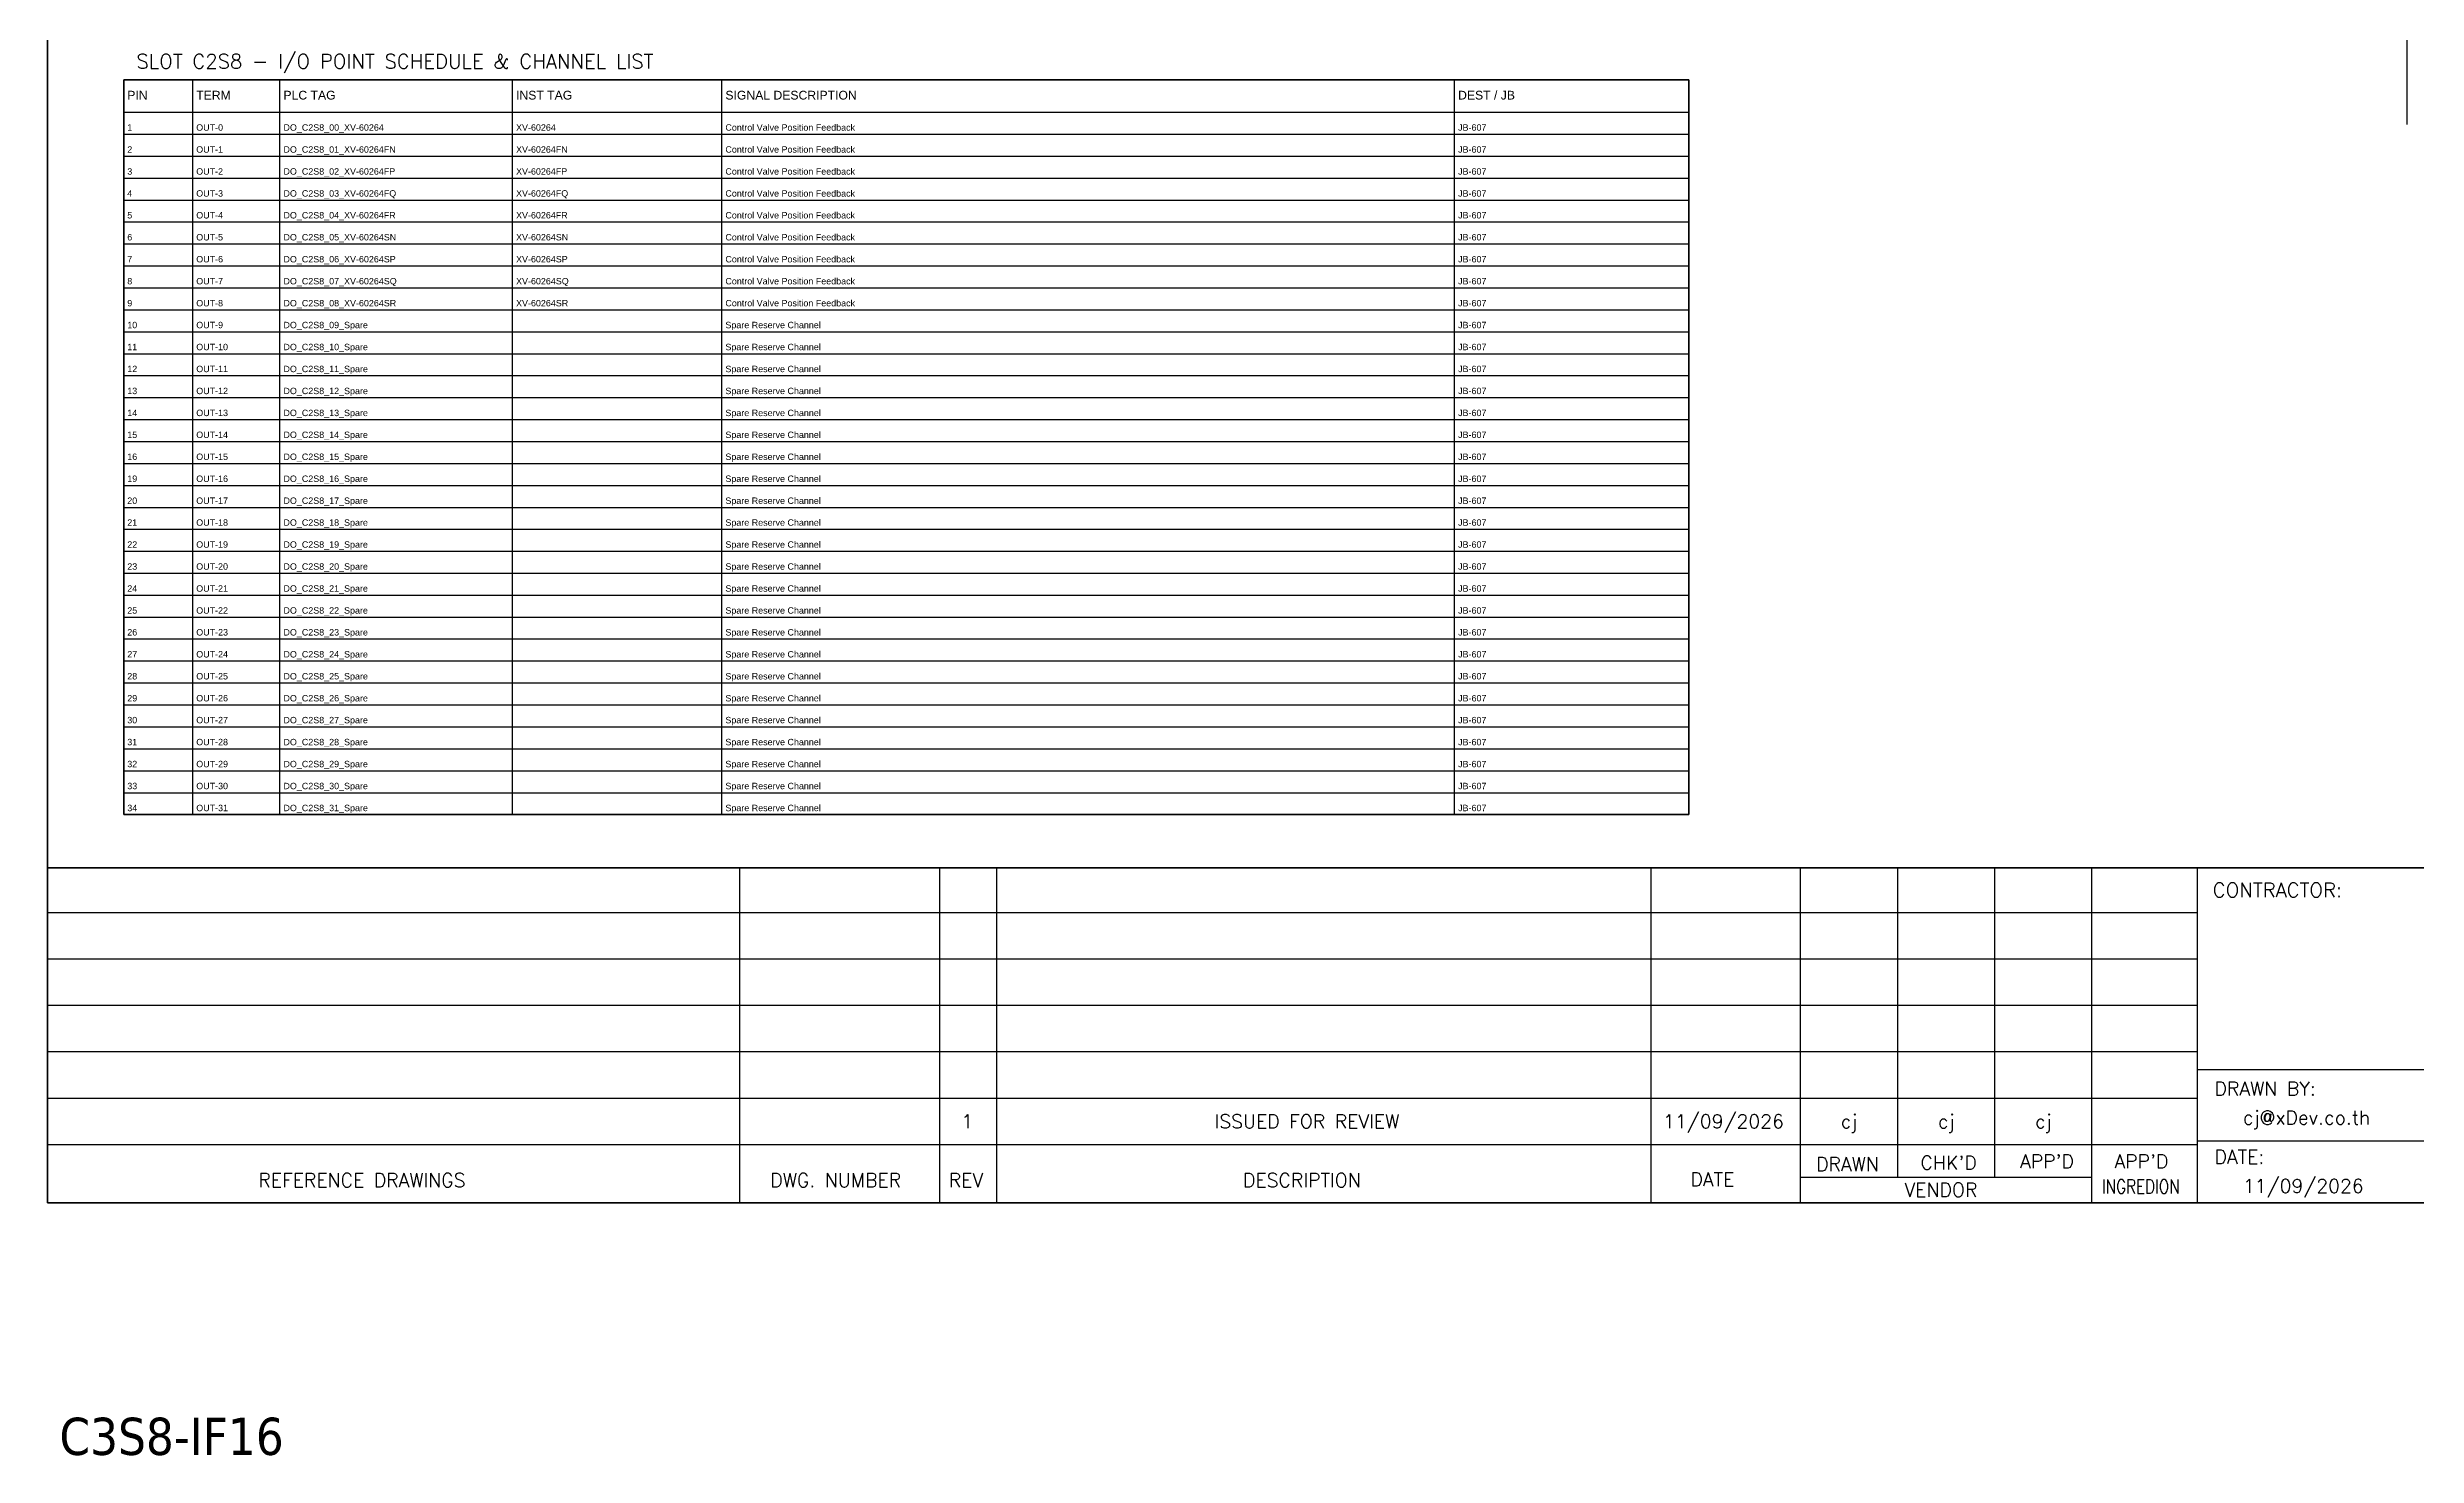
# Model space of a CAD drawing. Header units: millimetres. Extents: x 0 to 62600, y 0 to 14837.
# Drawn here: x 33546 to 35584, y 8795 to 10006 of the extents above; entities that cross this region are included whole.
import ezdxf
from ezdxf.enums import TextEntityAlignment as Align

# ---------------------------------------------------------------- set-up
doc = ezdxf.new("R2010")
doc.units = ezdxf.units.MM
for name, color, linetype in [('GT_1', 9, 'Continuous'), ('HELPPOINT', 7, 'Continuous'), ('MEMBER', 7, 'Continuous')]:
    doc.layers.add(name, color=color, linetype=linetype)
doc.layers.add('IE-WIRE', color=7, linetype='Continuous', lineweight=25)
doc.styles.add('ROMANS', font='romans.shx', dxfattribs={"width": 0.85, "height": 25})
doc.styles.get("Standard").update_dxf_attribs({"font": 'arial.ttf'})
doc.styles.add('Tahoma', font='')
doc.styles.get('Tahoma').set_extended_font_data('Tahoma')

msp = doc.modelspace()

# ---------------------------------------------------------------- linework, layer by layer
at = {"color": 7}
for p, q in [((33671.4, 9346.4), (33671.4, 9978.5)), ((33746.4, 9346.4), (33746.4, 9978.5)), ((33946.4, 9346.4), (33946.4, 9978.5)), ((34126.4, 9346.4), (34126.4, 9978.5)), ((34756.4, 9346.4), (34756.4, 9978.5)), ((33612.1, 9950.5), (34957.9, 9950.5))]:
    msp.add_line(p, q, dxfattribs=at)
at = {"color": 8}
for p, q in [((33612.1, 9931.7), (34957.9, 9931.7)), ((33612.1, 9912.8), (34957.9, 9912.8)), ((33612.1, 9893.9), (34957.9, 9893.9)), ((33612.1, 9875), (34957.9, 9875)), ((33612.1, 9856.2), (34957.9, 9856.2)), ((33612.1, 9837.3), (34957.9, 9837.3)), ((33612.1, 9818.4), (34957.9, 9818.4)), ((33612.1, 9799.5), (34957.9, 9799.5)), ((33612.1, 9780.6), (34957.9, 9780.6)), ((33612.1, 9761.8), (34957.9, 9761.8)), ((33612.1, 9742.9), (34957.9, 9742.9)), ((33612.1, 9724), (34957.9, 9724)), ((33612.1, 9705.1), (34957.9, 9705.1)), ((33612.1, 9686.2), (34957.9, 9686.2)), ((33612.1, 9667.4), (34957.9, 9667.4)), ((33612.1, 9648.5), (34957.9, 9648.5)), ((33612.1, 9629.6), (34957.9, 9629.6)), ((33612.1, 9610.7), (34957.9, 9610.7)), ((33612.1, 9591.9), (34957.9, 9591.9)), ((33612.1, 9573), (34957.9, 9573)), ((33612.1, 9554.1), (34957.9, 9554.1)), ((33612.1, 9535.2), (34957.9, 9535.2)), ((33612.1, 9516.3), (34957.9, 9516.3)), ((33612.1, 9497.5), (34957.9, 9497.5)), ((33612.1, 9478.6), (34957.9, 9478.6)), ((33612.1, 9459.7), (34957.9, 9459.7)), ((33612.1, 9440.8), (34957.9, 9440.8)), ((33612.1, 9422), (34957.9, 9422)), ((33612.1, 9403.1), (34957.9, 9403.1)), ((33612.1, 9384.2), (34957.9, 9384.2)), ((33612.1, 9365.3), (34957.9, 9365.3))]:
    msp.add_line(p, q, dxfattribs=at)
msp.add_lwpolyline([(33612.1, 9978.5), (34957.9, 9978.5), (34957.9, 9346.4), (33612.1, 9346.4)], close=True)
at = {"color": 7}
msp.add_lwpolyline([(33612.1, 9346.4), (34957.9, 9346.4), (34957.9, 9978.5), (33612.1, 9978.5), (33612.1, 9346.4)], dxfattribs=at)
at = {"layer": 'GT_1', "color": 4}
for p, q in [((34141.8, 9012.6), (34141.8, 9300.8)), ((34313.7, 9012.6), (34313.7, 9300.8)), ((34362.9, 9012.6), (34362.9, 9300.8)), ((34925.5, 9012.6), (34925.5, 9300.8)), ((35053.8, 9012.6), (35053.8, 9300.8)), ((35137.4, 9034.4), (35137.4, 9300.8)), ((35220.9, 9034.5), (35220.9, 9300.8)), ((35304.2, 9012.6), (35304.2, 9300.8)), ((35395.2, 9012.6), (35395.2, 9300.8)), ((35395.2, 9262), (33546.4, 9262)), ((35395.2, 9222.2), (33546.4, 9222.2)), ((35395.2, 9182.2), (33546.4, 9182.2)), ((35395.2, 9142.3), (33546.4, 9142.3)), ((36182.2, 9127), (35395.2, 9127)), ((35395.2, 9102.4), (33546.4, 9102.4)), ((36182.2, 9065.5), (35395.2, 9065.5)), ((35395.1, 9062.5), (33546.4, 9062.5)), ((35304.2, 9034.4), (35053.8, 9034.4))]:
    msp.add_line(p, q, dxfattribs=at)
at = {"layer": 'HELPPOINT', "color": 4, "lineweight": 35}
for p, q in [((33546.4, 9012.6), (33546.4, 11716.9)), ((33546.4, 9012.6), (33546.4, 11716.9)), ((37439.7, 9012.6), (33546.4, 9012.6)), ((37439.7, 9012.6), (33546.4, 9012.6))]:
    msp.add_line(p, q, dxfattribs=at)
at = {"layer": 'IE-WIRE', "color": 4, "ltscale": 25.4}
msp.add_line((35575.2, 11419.5), (35575.2, 9939.9), dxfattribs=at)
at = {"layer": 'MEMBER', "color": 4, "lineweight": 35}
msp.add_line((33546.4, 9300.8), (37439.7, 9300.8), dxfattribs=at)
msp.add_line((33546.4, 9300.8), (37439.7, 9300.8), dxfattribs=at)

# ---------------------------------------------------------------- texts
at = {"color": 3}
for s, p in [('PIN', (33615.1, 9961.5)), ('TERM', (33674.4, 9961.5)), ('PLC TAG', (33749.4, 9961.5)), ('INST TAG', (33949.4, 9961.5)), ('SIGNAL DESCRIPTION', (34129.4, 9961.5)), ('DEST / JB', (34759.4, 9961.5))]:
    msp.add_text(s, height=7.5, dxfattribs=at).set_placement(p)
at = {"color": 7}
for s, p in [('2', (33615.1, 9915.8)), ('1', (33615.1, 9934.7)), ('OUT-0', (33674.4, 9934.7)), ('OUT-1', (33674.4, 9915.8)), ('DO_C2S8_00_XV-60264', (33749.4, 9934.7)), ('DO_C2S8_01_XV-60264FN', (33749.4, 9915.8)), ('XV-60264', (33949.4, 9934.7)), ('XV-60264FN', (33949.4, 9915.8)), ('Control Valve Position Feedback', (34129.4, 9934.7)), ('Control Valve Position Feedback', (34129.4, 9915.8)), ('JB-607', (34759.4, 9934.7)), ('JB-607', (34759.4, 9915.8)), ('3', (33615.1, 9896.9)), ('OUT-2', (33674.4, 9896.9)), ('DO_C2S8_02_XV-60264FP', (33749.4, 9896.9)), ('XV-60264FP', (33949.4, 9896.9)), ('Control Valve Position Feedback', (34129.4, 9896.9)), ('JB-607', (34759.4, 9896.9)), ('4', (33615.1, 9878)), ('OUT-3', (33674.4, 9878)), ('DO_C2S8_03_XV-60264FQ', (33749.4, 9878)), ('XV-60264FQ', (33949.4, 9878)), ('Control Valve Position Feedback', (34129.4, 9878)), ('JB-607', (34759.4, 9878)), ('5', (33615.1, 9859.2)), ('OUT-4', (33674.4, 9859.2)), ('DO_C2S8_04_XV-60264FR', (33749.4, 9859.2)), ('XV-60264FR', (33949.4, 9859.2)), ('Control Valve Position Feedback', (34129.4, 9859.2)), ('JB-607', (34759.4, 9859.2)), ('6', (33615.1, 9840.3)), ('OUT-5', (33674.4, 9840.3)), ('DO_C2S8_05_XV-60264SN', (33749.4, 9840.3)), ('XV-60264SN', (33949.4, 9840.3)), ('Control Valve Position Feedback', (34129.4, 9840.3)), ('JB-607', (34759.4, 9840.3)), ('7', (33615.1, 9821.4)), ('OUT-6', (33674.4, 9821.4)), ('DO_C2S8_06_XV-60264SP', (33749.4, 9821.4)), ('XV-60264SP', (33949.4, 9821.4)), ('Control Valve Position Feedback', (34129.4, 9821.4)), ('JB-607', (34759.4, 9821.4)), ('8', (33615.1, 9802.5)), ('OUT-7', (33674.4, 9802.5)), ('DO_C2S8_07_XV-60264SQ', (33749.4, 9802.5)), ('XV-60264SQ', (33949.4, 9802.5)), ('Control Valve Position Feedback', (34129.4, 9802.5)), ('JB-607', (34759.4, 9802.5)), ('9', (33615.1, 9783.6)), ('OUT-8', (33674.4, 9783.6)), ('DO_C2S8_08_XV-60264SR', (33749.4, 9783.6)), ('XV-60264SR', (33949.4, 9783.6)), ('Control Valve Position Feedback', (34129.4, 9783.6)), ('JB-607', (34759.4, 9783.6)), ('10', (33615.1, 9764.8)), ('OUT-9', (33674.4, 9764.8)), ('DO_C2S8_09_Spare', (33749.4, 9764.8)), ('Spare Reserve Channel', (34129.4, 9764.8)), ('JB-607', (34759.4, 9764.8)), ('11', (33615.1, 9745.9)), ('OUT-10', (33674.4, 9745.9)), ('DO_C2S8_10_Spare', (33749.4, 9745.9)), ('Spare Reserve Channel', (34129.4, 9745.9)), ('JB-607', (34759.4, 9745.9)), ('12', (33615.1, 9727)), ('OUT-11', (33674.4, 9727)), ('DO_C2S8_11_Spare', (33749.4, 9727)), ('Spare Reserve Channel', (34129.4, 9727)), ('JB-607', (34759.4, 9727)), ('13', (33615.1, 9708.1)), ('OUT-12', (33674.4, 9708.1)), ('DO_C2S8_12_Spare', (33749.4, 9708.1)), ('Spare Reserve Channel', (34129.4, 9708.1)), ('JB-607', (34759.4, 9708.1)), ('14', (33615.1, 9689.2)), ('OUT-13', (33674.4, 9689.2)), ('DO_C2S8_13_Spare', (33749.4, 9689.2)), ('Spare Reserve Channel', (34129.4, 9689.2)), ('JB-607', (34759.4, 9689.2)), ('15', (33615.1, 9670.4)), ('16', (33615.1, 9651.5)), ('OUT-14', (33674.4, 9670.4)), ('OUT-15', (33674.4, 9651.5)), ('DO_C2S8_14_Spare', (33749.4, 9670.4)), ('DO_C2S8_15_Spare', (33749.4, 9651.5)), ('Spare Reserve Channel', (34129.4, 9670.4)), ('Spare Reserve Channel', (34129.4, 9651.5)), ('JB-607', (34759.4, 9670.4)), ('JB-607', (34759.4, 9651.5)), ('19', (33615.1, 9632.6)), ('OUT-16', (33674.4, 9632.6)), ('DO_C2S8_16_Spare', (33749.4, 9632.6)), ('Spare Reserve Channel', (34129.4, 9632.6)), ('JB-607', (34759.4, 9632.6)), ('20', (33615.1, 9613.7)), ('OUT-17', (33674.4, 9613.7)), ('DO_C2S8_17_Spare', (33749.4, 9613.7)), ('Spare Reserve Channel', (34129.4, 9613.7)), ('JB-607', (34759.4, 9613.7)), ('21', (33615.1, 9594.9)), ('OUT-18', (33674.4, 9594.9)), ('DO_C2S8_18_Spare', (33749.4, 9594.9)), ('Spare Reserve Channel', (34129.4, 9594.9)), ('JB-607', (34759.4, 9594.9)), ('22', (33615.1, 9576)), ('OUT-19', (33674.4, 9576)), ('DO_C2S8_19_Spare', (33749.4, 9576)), ('Spare Reserve Channel', (34129.4, 9576)), ('JB-607', (34759.4, 9576)), ('23', (33615.1, 9557.1)), ('OUT-20', (33674.4, 9557.1)), ('DO_C2S8_20_Spare', (33749.4, 9557.1)), ('Spare Reserve Channel', (34129.4, 9557.1)), ('JB-607', (34759.4, 9557.1)), ('24', (33615.1, 9538.2)), ('OUT-21', (33674.4, 9538.2)), ('DO_C2S8_21_Spare', (33749.4, 9538.2)), ('Spare Reserve Channel', (34129.4, 9538.2)), ('JB-607', (34759.4, 9538.2)), ('25', (33615.1, 9519.3)), ('OUT-22', (33674.4, 9519.3)), ('DO_C2S8_22_Spare', (33749.4, 9519.3)), ('Spare Reserve Channel', (34129.4, 9519.3)), ('JB-607', (34759.4, 9519.3)), ('26', (33615.1, 9500.5)), ('OUT-23', (33674.4, 9500.5)), ('DO_C2S8_23_Spare', (33749.4, 9500.5)), ('Spare Reserve Channel', (34129.4, 9500.5)), ('JB-607', (34759.4, 9500.5)), ('27', (33615.1, 9481.6)), ('OUT-24', (33674.4, 9481.6)), ('DO_C2S8_24_Spare', (33749.4, 9481.6)), ('Spare Reserve Channel', (34129.4, 9481.6)), ('JB-607', (34759.4, 9481.6)), ('28', (33615.1, 9462.7)), ('OUT-25', (33674.4, 9462.7)), ('DO_C2S8_25_Spare', (33749.4, 9462.7)), ('Spare Reserve Channel', (34129.4, 9462.7)), ('JB-607', (34759.4, 9462.7)), ('29', (33615.1, 9443.8)), ('OUT-26', (33674.4, 9443.8)), ('DO_C2S8_26_Spare', (33749.4, 9443.8)), ('Spare Reserve Channel', (34129.4, 9443.8)), ('JB-607', (34759.4, 9443.8)), ('30', (33615.1, 9425)), ('OUT-27', (33674.4, 9425)), ('DO_C2S8_27_Spare', (33749.4, 9425)), ('Spare Reserve Channel', (34129.4, 9425)), ('Spare Reserve Channel', (34129.4, 9406.1)), ('JB-607', (34759.4, 9425)), ('31', (33615.1, 9406.1)), ('32', (33615.1, 9387.2)), ('OUT-28', (33674.4, 9406.1)), ('OUT-29', (33674.4, 9387.2)), ('DO_C2S8_28_Spare', (33749.4, 9406.1)), ('DO_C2S8_29_Spare', (33749.4, 9387.2)), ('Spare Reserve Channel', (34129.4, 9387.2)), ('JB-607', (34759.4, 9406.1)), ('JB-607', (34759.4, 9387.2)), ('33', (33615.1, 9368.3)), ('OUT-30', (33674.4, 9368.3)), ('DO_C2S8_30_Spare', (33749.4, 9368.3)), ('Spare Reserve Channel', (34129.4, 9368.3)), ('JB-607', (34759.4, 9368.3)), ('34', (33615.1, 9349.4)), ('OUT-31', (33674.4, 9349.4)), ('DO_C2S8_31_Spare', (33749.4, 9349.4)), ('Spare Reserve Channel', (34129.4, 9349.4)), ('JB-607', (34759.4, 9349.4))]:
    msp.add_text(s, height=5.5, dxfattribs=at).set_placement(p)
at = {"color": 2, "style": 'Tahoma'}
msp.add_text('C3S8-IF16', height=32, dxfattribs=at).set_placement((33556.8, 8795.7))
at = {"layer": 'MEMBER', "color": 4, "ltscale": 0.8, "style": 'ROMANS'}
for s, height, p in [('SLOT C2S8 - I/O POINT SCHEDULE & CHANNEL LIST', 12.35, (33623, 9988.2)), ('CONTRACTOR:', 12.35, (35408.3, 9275.4)), ('DRAWN BY:', 11.88, (35409.8, 9104.8)), ('cj@xDev.co.th', 11.875, (35434.2, 9079.9)), ('DRAWN', 11.88, (35067.2, 9039.9)), ("CHK'D", 11.88, (35157, 9041.1)), ("APP'D", 11.88, (35242.6, 9042.3)), ("APP'D", 11.88, (35323.8, 9042.3)), ('DATE:', 11.88, (35409.8, 9046.2)), ('REFERENCE DRAWINGS', 11.875, (33727.8, 9026.1)), ('DWG. NUMBER', 11.875, (34168, 9026.1)), ('REV', 11.88, (34321.5, 9026.1)), ('DESCRIPTION', 11.875, (34574.4, 9026.1)), ('DATE', 11.88, (34959.2, 9026.8)), ('VENDOR', 11.88, (35143.3, 9017.8)), ('11/09/2026', 11.88, (35434.2, 9021.1))]:
    msp.add_text(s, height=height, dxfattribs=at).set_placement(p)
for s, height, p in [('1', 11.9, (34337.3, 9082.6)), ('ISSUED FOR REVIEW', 11.875, (34629.4, 9082.6)), ('11/09/2026', 11.88, (34987.6, 9082.6)), ('cj', 11.88, (35095.5, 9082.6)), ('cj', 11.88, (35179.1, 9082.6)), ('cj', 11.88, (35262.6, 9082.6))]:
    msp.add_text(s, height=height, dxfattribs=at).set_placement(p, align=Align.MIDDLE_CENTER)
at = {"layer": 'MEMBER', "color": 4, "ltscale": 0.8, "style": 'ROMANS', "width": 0.8}
msp.add_text('INGREDION', height=11.88, dxfattribs=at).set_placement((35313, 9020.6))

doc.saveas('drawing.dxf')
